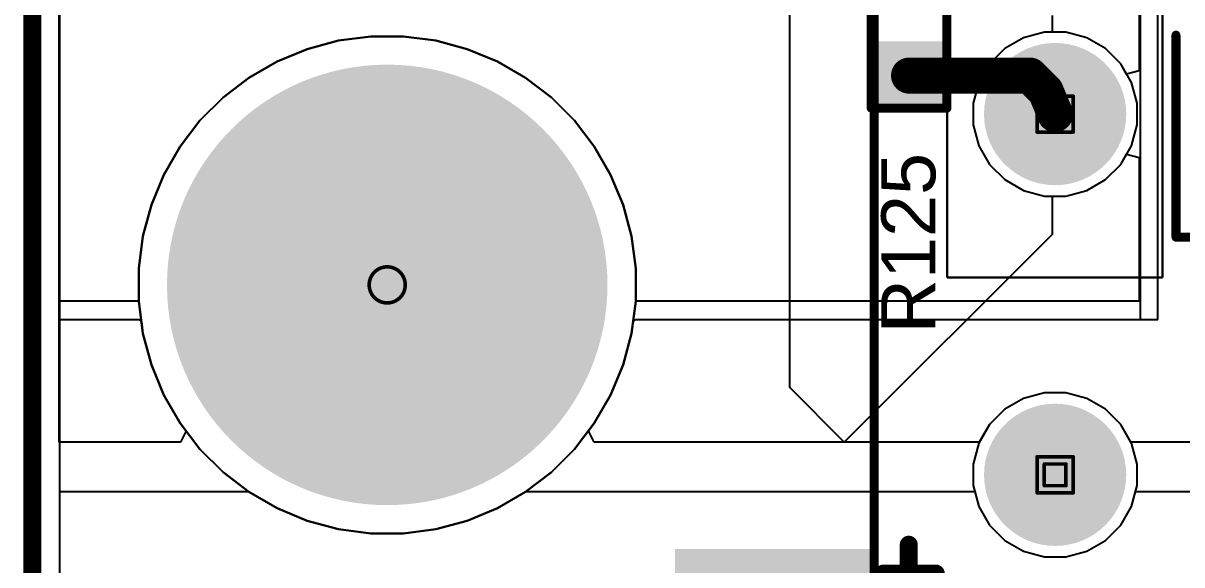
# Model space of a CAD drawing. Header units: inches. Extents: x 0 to 211, y 0 to 201.
# Drawn here: x -0.005 to 0.637, y 3.585 to 3.885 of the extents above; entities that cross this region are included whole.
import ezdxf

# ---------------------------------------------------------------- set-up
doc = ezdxf.new("R2010")
doc.units = ezdxf.units.IN
doc.header["$MEASUREMENT"] = 0
for name, color, linetype in [('Board Outline', 216, 'Continuous'), ('Bottom Layer', 5, 'Continuous'), ('Bottom Overlay', 54, 'Continuous'), ('Bottom Solder', 6, 'Continuous'), ('Drill Drawing', 1, 'Continuous'), ('Layer 1', 16, 'Continuous'), ('Layer 2', 76, 'Continuous'), ('Multi-Layer', 9, 'Continuous'), ('Pad Holes', 156, 'Continuous'), ('Top Layer', 1, 'Continuous'), ('Top Overlay', 2, 'Continuous'), ('Top Paste', 8, 'Continuous'), ('Top Solder', 216, 'Continuous')]:
    doc.layers.add(name, color=color, linetype=linetype)
doc.styles.add('Arial', font='', dxfattribs={"height": 0.2})
doc.styles.get('Arial').set_extended_font_data('Arial')

# ---------------------------------------------------------------- blocks, each defined once
blk = doc.blocks.new('VRB1212S_10WR3_B_4')
at = {"layer": 'Bottom Layer'}
h = blk.add_hatch(color=5, dxfattribs=at)
edge = h.paths.add_edge_path()
edge.add_arc((-0.15, 0), 0.03543, 0, 360)
h = blk.add_hatch(color=5, dxfattribs=at)
edge = h.paths.add_edge_path()
edge.add_arc((0.05, 0), 0.03543, 0, 360)
at = {"layer": 'Bottom Solder'}
h = blk.add_hatch(color=6, dxfattribs=at)
edge = h.paths.add_edge_path()
edge.add_arc((-0.15, 0), 0.03943, 0, 360)
h = blk.add_hatch(color=6, dxfattribs=at)
edge = h.paths.add_edge_path()
edge.add_arc((0.05, 0), 0.03943, 0, 360)
at = {"layer": 'Layer 1'}
h = blk.add_hatch(color=16, dxfattribs=at)
edge = h.paths.add_edge_path()
edge.add_arc((-0.15, 0), 0.03543, 0, 360)
h = blk.add_hatch(color=16, dxfattribs=at)
edge = h.paths.add_edge_path()
edge.add_arc((0.05, 0), 0.03543, 0, 360)
at = {"layer": 'Layer 2'}
h = blk.add_hatch(color=76, dxfattribs=at)
edge = h.paths.add_edge_path()
edge.add_arc((-0.15, 0), 0.03543, 0, 360)
h = blk.add_hatch(color=76, dxfattribs=at)
edge = h.paths.add_edge_path()
edge.add_arc((0.05, 0), 0.03543, 0, 360)
at = {"layer": 'Multi-Layer'}
h = blk.add_hatch(color=9, dxfattribs=at)
edge = h.paths.add_edge_path()
edge.add_arc((-0.15, 0), 0.03543, 0, 360)
h = blk.add_hatch(color=9, dxfattribs=at)
edge = h.paths.add_edge_path()
edge.add_arc((0.05, 0), 0.03543, 0, 360)
at = {"layer": 'Pad Holes'}
h = blk.add_hatch(color=7, dxfattribs=at)
edge = h.paths.add_edge_path()
edge.add_arc((-0.15, 0), 0.02165, 0, 360)
h = blk.add_hatch(color=7, dxfattribs=at)
edge = h.paths.add_edge_path()
edge.add_arc((0.05, 0), 0.02165, 0, 360)
at = {"layer": 'Top Layer'}
h = blk.add_hatch(color=1, dxfattribs=at)
edge = h.paths.add_edge_path()
edge.add_arc((-0.15, 0), 0.03543, 0, 360)
h = blk.add_hatch(color=1, dxfattribs=at)
edge = h.paths.add_edge_path()
edge.add_arc((0.05, 0), 0.03543, 0, 360)
at = {"layer": 'Top Solder'}
h = blk.add_hatch(color=216, dxfattribs=at)
edge = h.paths.add_edge_path()
edge.add_arc((-0.15, 0), 0.03943, 0, 360)
h = blk.add_hatch(color=216, dxfattribs=at)
edge = h.paths.add_edge_path()
edge.add_arc((0.05, 0), 0.03943, 0, 360)
at = {"layer": 'Bottom Overlay'}
blk.add_lwpolyline([(-0.43307, -0.1003, 0.005, 0.005, 0), (0.43307, -0.1003, 0.005, 0.005, 0)], format="xyseb", dxfattribs=at)
blk = doc.blocks.new('R___0603_10')
at = {"layer": 'Top Layer'}
for points in [[(-0.015, 0.0175), (-0.015, -0.0175), (-0.045, -0.0175), (-0.045, 0.0175)], [(0.045, 0.0175), (0.045, -0.0175), (0.015, -0.0175), (0.015, 0.0175)]]:
    blk.add_hatch(color=1, dxfattribs=at).paths.add_polyline_path(points)
at = {"layer": 'Top Paste'}
for points in [[(-0.015, 0.0175), (-0.015, -0.0175), (-0.045, -0.0175), (-0.045, 0.0175)], [(0.045, 0.0175), (0.045, -0.0175), (0.015, -0.0175), (0.015, 0.0175)]]:
    blk.add_hatch(color=8, dxfattribs=at).paths.add_polyline_path(points)
at = {"layer": 'Top Solder'}
for points in [[(-0.011, 0.0215), (-0.011, -0.0215), (-0.049, -0.0215), (-0.049, 0.0215)], [(0.049, 0.0215), (0.049, -0.0215), (0.011, -0.0215), (0.011, 0.0215)]]:
    blk.add_hatch(color=216, dxfattribs=at).paths.add_polyline_path(points)
at = {"layer": 'Top Overlay'}
for points in [[(0.048, 0.021, 0.005, 0.005, 0), (-0.048, 0.021, 0.005, 0.005, 0)], [(-0.048, -0.021, 0.005, 0.005, 0), (-0.048, 0.021, 0.005, 0.005, 0)], [(0.048, -0.021, 0.005, 0.005, 0), (0.048, 0.021, 0.005, 0.005, 0)], [(0.048, -0.021, 0.005, 0.005, 0), (-0.048, -0.021, 0.005, 0.005, 0)]]:
    blk.add_lwpolyline(points, format="xyseb", dxfattribs=at)
for points in [[(-0.04925, 0.021, 0.0025, 0.0025, 1), (-0.04675, 0.021, 0.0025, 0.0025, 1)], [(-0.04925, 0.021, 0.0025, 0.0025, 1), (-0.04675, 0.021, 0.0025, 0.0025, 1)], [(0.04675, 0.021, 0.0025, 0.0025, 1), (0.04925, 0.021, 0.0025, 0.0025, 1)], [(0.04675, 0.021, 0.0025, 0.0025, 1), (0.04925, 0.021, 0.0025, 0.0025, 1)], [(-0.04925, -0.021, 0.0025, 0.0025, 1), (-0.04675, -0.021, 0.0025, 0.0025, 1)], [(-0.04925, -0.021, 0.0025, 0.0025, 1), (-0.04675, -0.021, 0.0025, 0.0025, 1)], [(0.04675, -0.021, 0.0025, 0.0025, 1), (0.04925, -0.021, 0.0025, 0.0025, 1)], [(0.04675, -0.021, 0.0025, 0.0025, 1), (0.04925, -0.021, 0.0025, 0.0025, 1)]]:
    blk.add_lwpolyline(points, format="xyseb", close=True, dxfattribs=at)
blk = doc.blocks.new('C____E_23')
at = {"layer": 'Top Layer'}
for points in [[(-0.05492, 0.05059), (0.05492, 0.05059), (0.05492, -0.05059), (-0.05492, -0.05059)], [(0.19862, 0.05059), (0.30846, 0.05059), (0.30846, -0.05059), (0.19862, -0.05059)]]:
    blk.add_hatch(color=1, dxfattribs=at).paths.add_polyline_path(points)
at = {"layer": 'Top Paste'}
for points in [[(-0.05492, 0.05059), (0.05492, 0.05059), (0.05492, -0.05059), (-0.05492, -0.05059)], [(0.19862, 0.05059), (0.30846, 0.05059), (0.30846, -0.05059), (0.19862, -0.05059)]]:
    blk.add_hatch(color=8, dxfattribs=at).paths.add_polyline_path(points)
at = {"layer": 'Top Solder'}
for points in [[(-0.05892, 0.05459), (0.05892, 0.05459), (0.05892, -0.05459), (-0.05892, -0.05459)], [(0.19462, 0.05459), (0.31246, 0.05459), (0.31246, -0.05459), (0.19462, -0.05459)]]:
    blk.add_hatch(color=216, dxfattribs=at).paths.add_polyline_path(points)
at = {"layer": 'Top Overlay'}
for points in [[(-0.04523, 0.061, 0.01, 0.01, 0), (-0.04523, 0.09, 0.01, 0.01, 0)], [(0.27677, 0.091, 0.01, 0.01, 0), (-0.01523, 0.091, 0.01, 0.01, 0)], [(-0.01523, 0.062, 0.01, 0.01, 0), (-0.01523, 0.091, 0.01, 0.01, 0)], [(0.27677, 0.062, 0.01, 0.01, 0), (0.27677, 0.091, 0.01, 0.01, 0)], [(-0.02823, 0.075, 0.01, 0.01, 0), (-0.06123, 0.075, 0.01, 0.01, 0)], [(-0.01523, -0.091, 0.01, 0.01, 0), (-0.01523, -0.062, 0.01, 0.01, 0)], [(0.27677, -0.091, 0.01, 0.01, 0), (0.27677, -0.062, 0.01, 0.01, 0)], [(0.27677, -0.091, 0.01, 0.01, 0), (-0.01523, -0.091, 0.01, 0.01, 0)]]:
    blk.add_lwpolyline(points, format="xyseb", dxfattribs=at)
for points in [[(-0.04773, 0.09, 0.005, 0.005, 1), (-0.04273, 0.09, 0.005, 0.005, 1)], [(-0.01773, 0.091, 0.005, 0.005, 1), (-0.01273, 0.091, 0.005, 0.005, 1)], [(-0.01773, 0.091, 0.005, 0.005, 1), (-0.01273, 0.091, 0.005, 0.005, 1)], [(0.27427, 0.091, 0.005, 0.005, 1), (0.27927, 0.091, 0.005, 0.005, 1)], [(0.27427, 0.091, 0.005, 0.005, 1), (0.27927, 0.091, 0.005, 0.005, 1)], [(-0.06373, 0.075, 0.005, 0.005, 1), (-0.05873, 0.075, 0.005, 0.005, 1)], [(-0.03073, 0.075, 0.005, 0.005, 1), (-0.02573, 0.075, 0.005, 0.005, 1)], [(-0.04773, 0.061, 0.005, 0.005, 1), (-0.04273, 0.061, 0.005, 0.005, 1)], [(-0.01773, 0.062, 0.005, 0.005, 1), (-0.01273, 0.062, 0.005, 0.005, 1)], [(0.27427, 0.062, 0.005, 0.005, 1), (0.27927, 0.062, 0.005, 0.005, 1)], [(-0.01773, -0.062, 0.005, 0.005, 1), (-0.01273, -0.062, 0.005, 0.005, 1)], [(0.27427, -0.062, 0.005, 0.005, 1), (0.27927, -0.062, 0.005, 0.005, 1)], [(-0.01773, -0.091, 0.005, 0.005, 1), (-0.01273, -0.091, 0.005, 0.005, 1)], [(-0.01773, -0.091, 0.005, 0.005, 1), (-0.01273, -0.091, 0.005, 0.005, 1)], [(0.27427, -0.091, 0.005, 0.005, 1), (0.27927, -0.091, 0.005, 0.005, 1)], [(0.27427, -0.091, 0.005, 0.005, 1), (0.27927, -0.091, 0.005, 0.005, 1)]]:
    blk.add_lwpolyline(points, format="xyseb", close=True, dxfattribs=at)

msp = doc.modelspace()

# ---------------------------------------------------------------- hatches: boundary and pattern name
at = {"layer": 'Bottom Layer'}
h = msp.add_hatch(color=5, dxfattribs=at)
edge = h.paths.add_edge_path()
edge.add_arc((0.19685, 3.74016), 0.11811, 0, 360)
at = {"layer": 'Bottom Solder'}
h = msp.add_hatch(color=6, dxfattribs=at)
edge = h.paths.add_edge_path()
edge.add_arc((0.19685, 3.74016), 0.12211, 0, 360)
at = {"layer": 'Layer 1'}
h = msp.add_hatch(color=16, dxfattribs=at)
edge = h.paths.add_edge_path()
edge.add_arc((0.19685, 3.74016), 0.11811, 0, 360)
at = {"layer": 'Layer 2'}
h = msp.add_hatch(color=76, dxfattribs=at)
edge = h.paths.add_edge_path()
edge.add_arc((0.19685, 3.74016), 0.11811, 0, 360)
at = {"layer": 'Multi-Layer'}
h = msp.add_hatch(color=9, dxfattribs=at)
edge = h.paths.add_edge_path()
edge.add_arc((0.19685, 3.74016), 0.11811, 0, 360)
at = {"layer": 'Pad Holes'}
h = msp.add_hatch(color=7, dxfattribs=at)
edge = h.paths.add_edge_path()
edge.add_arc((0.19685, 3.74016), 0.07874, 0, 360)
at = {"layer": 'Top Layer'}
h = msp.add_hatch(color=1, dxfattribs=at)
edge = h.paths.add_edge_path()
edge.add_arc((0.19685, 3.74016), 0.11811, 0, 360)
at = {"layer": 'Top Solder'}
h = msp.add_hatch(color=216, dxfattribs=at)
edge = h.paths.add_edge_path()
edge.add_arc((0.19685, 3.74016), 0.12211, 0, 360)

# ---------------------------------------------------------------- linework, layer by layer
at = {"layer": 'Board Outline'}
msp.add_lwpolyline([(0, 0, 0.01, 0.01, 0), (0, 4.72441, 0.01, 0.01, 0)], format="xyseb", dxfattribs=at)
at = {"layer": 'Bottom Layer'}
for p, q in [((0.01529, 3.73113), (0.01529, 4.56122)), ((0.61427, 3.96463), (0.61427, 3.72093)), ((0.62405, 3.72093), (0.62405, 3.96463)), ((0.62405, 3.72093), (0.62405, 3.96463)), ((0.61383, 3.9108), (0.61383, 3.85892)), ((0.16991, 3.8756), (0.15246, 3.87092)), ((0.18782, 3.87795), (0.16991, 3.8756)), ((0.20588, 3.87795), (0.18782, 3.87795)), ((0.22379, 3.8756), (0.20588, 3.87795)), ((0.24124, 3.87092), (0.22379, 3.8756)), ((0.54965, 3.8772), (0.53929, 3.87122)), ((0.5612, 3.88029), (0.54965, 3.8772)), ((0.57316, 3.88029), (0.5612, 3.88029)), ((0.58472, 3.8772), (0.57316, 3.88029)), ((0.59508, 3.87122), (0.58472, 3.8772)), ((0.15246, 3.87092), (0.13577, 3.86401)), ((0.25792, 3.86401), (0.24124, 3.87092)), ((0.53929, 3.87122), (0.53083, 3.86276)), ((0.60354, 3.86276), (0.59508, 3.87122)), ((0.13577, 3.86401), (0.12013, 3.85498)), ((0.27357, 3.85498), (0.25792, 3.86401)), ((0.53083, 3.86276), (0.52485, 3.8524)), ((0.60683, 3.85705), (0.60354, 3.86276)), ((0.12013, 3.85498), (0.1058, 3.84398)), ((0.2879, 3.84398), (0.27357, 3.85498)), ((0.61383, 3.85892), (0.60683, 3.85705)), ((0.52485, 3.8524), (0.52175, 3.84084)), ((0.1058, 3.84398), (0.09303, 3.83121)), ((0.30067, 3.83121), (0.2879, 3.84398)), ((0.52175, 3.84084), (0.52175, 3.82888)), ((0.09303, 3.83121), (0.08203, 3.81688)), ((0.31167, 3.81688), (0.30067, 3.83121)), ((0.52175, 3.82888), (0.52485, 3.81732)), ((0.08203, 3.81688), (0.073, 3.80124)), ((0.3207, 3.80124), (0.31167, 3.81688)), ((0.52485, 3.81732), (0.53083, 3.80696)), ((0.60354, 3.80696), (0.60683, 3.81267)), ((0.60683, 3.81267), (0.61383, 3.8108)), ((0.61383, 3.8108), (0.61383, 3.73113)), ((0.53083, 3.80696), (0.53929, 3.7985)), ((0.59508, 3.7985), (0.60354, 3.80696)), ((0.073, 3.80124), (0.06609, 3.78455)), ((0.32761, 3.78455), (0.3207, 3.80124)), ((0.53929, 3.7985), (0.54965, 3.79252)), ((0.58472, 3.79252), (0.59508, 3.7985)), ((0.54965, 3.79252), (0.5612, 3.78943)), ((0.57316, 3.78943), (0.58472, 3.79252)), ((0.06609, 3.78455), (0.06141, 3.7671)), ((0.33229, 3.7671), (0.32761, 3.78455)), ((0.5612, 3.78943), (0.57316, 3.78943)), ((0.06141, 3.7671), (0.05905, 3.74919)), ((0.33464, 3.74919), (0.33229, 3.7671)), ((0.05905, 3.74919), (0.05905, 3.73113)), ((0.33464, 3.73113), (0.33464, 3.74919)), ((0.05905, 3.73113), (0.01529, 3.73113)), ((0.61383, 3.73113), (0.33464, 3.73113)), ((0.01529, 2.9302), (0.01529, 3.72093)), ((0.01529, 3.72093), (0.05905, 3.72093)), ((0.05905, 3.72093), (0.06054, 3.71987)), ((0.06054, 3.71987), (0.06141, 3.71322)), ((0.33229, 3.71322), (0.33316, 3.71987)), ((0.33316, 3.71987), (0.33464, 3.72093)), ((0.33464, 3.72093), (0.60727, 3.72093)), ((0.60727, 3.72093), (0.61427, 3.72093)), ((0.61427, 3.72093), (0.62405, 3.72093)), ((0.61427, 3.72093), (0.61427, 3.72093)), ((0.61427, 3.72093), (0.62405, 3.72093)), ((0.06141, 3.71322), (0.06609, 3.69577)), ((0.32761, 3.69577), (0.33229, 3.71322)), ((0.06609, 3.69577), (0.073, 3.67908)), ((0.3207, 3.67908), (0.32761, 3.69577)), ((0.073, 3.67908), (0.08203, 3.66344)), ((0.31167, 3.66344), (0.3207, 3.67908)), ((0.54965, 3.6772), (0.53929, 3.67122)), ((0.5612, 3.68029), (0.54965, 3.6772)), ((0.57316, 3.68029), (0.5612, 3.68029)), ((0.58472, 3.6772), (0.57316, 3.68029)), ((0.59508, 3.67122), (0.58472, 3.6772)), ((0.53929, 3.67122), (0.53083, 3.66276)), ((0.60354, 3.66276), (0.59508, 3.67122)), ((0.08203, 3.66344), (0.09303, 3.64911)), ((0.30067, 3.64911), (0.31167, 3.66344)), ((0.53083, 3.66276), (0.52485, 3.6524)), ((0.60952, 3.6524), (0.60354, 3.66276)), ((0.09303, 3.64911), (0.1058, 3.63634)), ((0.2879, 3.63634), (0.30067, 3.64911)), ((0.52485, 3.6524), (0.52175, 3.64084)), ((0.61262, 3.64084), (0.60952, 3.6524)), ((0.1058, 3.63634), (0.12013, 3.62534)), ((0.27357, 3.62534), (0.2879, 3.63634)), ((0.52175, 3.64084), (0.52175, 3.62888)), ((0.61262, 3.62888), (0.61262, 3.64084)), ((0.12013, 3.62534), (0.13577, 3.61631)), ((0.25792, 3.61631), (0.27357, 3.62534)), ((0.52175, 3.62888), (0.52485, 3.61732)), ((0.60952, 3.61732), (0.61262, 3.62888)), ((0.52485, 3.61732), (0.53083, 3.60696)), ((0.60354, 3.60696), (0.60952, 3.61732)), ((0.13577, 3.61631), (0.15246, 3.6094)), ((0.24124, 3.6094), (0.25792, 3.61631)), ((0.15246, 3.6094), (0.16991, 3.60472)), ((0.16991, 3.60472), (0.18782, 3.60236)), ((0.20588, 3.60236), (0.22379, 3.60472)), ((0.22379, 3.60472), (0.24124, 3.6094)), ((0.53083, 3.60696), (0.53929, 3.5985)), ((0.59508, 3.5985), (0.60354, 3.60696)), ((0.18782, 3.60236), (0.20588, 3.60236)), ((0.53929, 3.5985), (0.54965, 3.59252)), ((0.58472, 3.59252), (0.59508, 3.5985)), ((0.54965, 3.59252), (0.5612, 3.58943)), ((0.57316, 3.58943), (0.58472, 3.59252)), ((0.5612, 3.58943), (0.57316, 3.58943))]:
    msp.add_line(p, q, dxfattribs=at)
at = {"layer": 'Drill Drawing'}
for points in [[(0.55718, 3.84486, 0.002, 0.002, 0), (0.57718, 3.84486, 0.002, 0.002, 0)], [(0.55718, 3.82486, 0.002, 0.002, 0), (0.55718, 3.84486, 0.002, 0.002, 0)], [(0.56118, 3.84086, 0.002, 0.002, 0), (0.57318, 3.84086, 0.002, 0.002, 0)], [(0.56118, 3.82886, 0.002, 0.002, 0), (0.56118, 3.84086, 0.002, 0.002, 0)], [(0.57318, 3.82886, 0.002, 0.002, 0), (0.57318, 3.84086, 0.002, 0.002, 0)], [(0.57718, 3.82486, 0.002, 0.002, 0), (0.57718, 3.84486, 0.002, 0.002, 0)], [(0.56118, 3.82886, 0.002, 0.002, 0), (0.57318, 3.82886, 0.002, 0.002, 0)], [(0.55718, 3.82486, 0.002, 0.002, 0), (0.57718, 3.82486, 0.002, 0.002, 0)], [(0.55718, 3.64486, 0.002, 0.002, 0), (0.57718, 3.64486, 0.002, 0.002, 0)], [(0.55718, 3.62486, 0.002, 0.002, 0), (0.55718, 3.64486, 0.002, 0.002, 0)], [(0.57718, 3.62486, 0.002, 0.002, 0), (0.57718, 3.64486, 0.002, 0.002, 0)], [(0.56118, 3.64086, 0.002, 0.002, 0), (0.57318, 3.64086, 0.002, 0.002, 0)], [(0.56118, 3.62886, 0.002, 0.002, 0), (0.56118, 3.64086, 0.002, 0.002, 0)], [(0.57318, 3.62886, 0.002, 0.002, 0), (0.57318, 3.64086, 0.002, 0.002, 0)], [(0.56118, 3.62886, 0.002, 0.002, 0), (0.57318, 3.62886, 0.002, 0.002, 0)], [(0.55718, 3.62486, 0.002, 0.002, 0), (0.57718, 3.62486, 0.002, 0.002, 0)]]:
    msp.add_lwpolyline(points, format="xyseb", dxfattribs=at)
for points in [[(0.55668, 3.84486, 0.001, 0.001, 1), (0.55768, 3.84486, 0.001, 0.001, 1)], [(0.55668, 3.84486, 0.001, 0.001, 1), (0.55768, 3.84486, 0.001, 0.001, 1)], [(0.56068, 3.84086, 0.001, 0.001, 1), (0.56168, 3.84086, 0.001, 0.001, 1)], [(0.56068, 3.84086, 0.001, 0.001, 1), (0.56168, 3.84086, 0.001, 0.001, 1)], [(0.57268, 3.84086, 0.001, 0.001, 1), (0.57368, 3.84086, 0.001, 0.001, 1)], [(0.57268, 3.84086, 0.001, 0.001, 1), (0.57368, 3.84086, 0.001, 0.001, 1)], [(0.57668, 3.84486, 0.001, 0.001, 1), (0.57768, 3.84486, 0.001, 0.001, 1)], [(0.57668, 3.84486, 0.001, 0.001, 1), (0.57768, 3.84486, 0.001, 0.001, 1)], [(0.56068, 3.82886, 0.001, 0.001, 1), (0.56168, 3.82886, 0.001, 0.001, 1)], [(0.56068, 3.82886, 0.001, 0.001, 1), (0.56168, 3.82886, 0.001, 0.001, 1)], [(0.57268, 3.82886, 0.001, 0.001, 1), (0.57368, 3.82886, 0.001, 0.001, 1)], [(0.57268, 3.82886, 0.001, 0.001, 1), (0.57368, 3.82886, 0.001, 0.001, 1)], [(0.55668, 3.82486, 0.001, 0.001, 1), (0.55768, 3.82486, 0.001, 0.001, 1)], [(0.55668, 3.82486, 0.001, 0.001, 1), (0.55768, 3.82486, 0.001, 0.001, 1)], [(0.57668, 3.82486, 0.001, 0.001, 1), (0.57768, 3.82486, 0.001, 0.001, 1)], [(0.57668, 3.82486, 0.001, 0.001, 1), (0.57768, 3.82486, 0.001, 0.001, 1)], [(0.20685, 3.74016, 0.002, 0.002, 1), (0.18685, 3.74016, 0.002, 0.002, 1)], [(0.18635, 3.74016, 0.001, 0.001, 1), (0.18735, 3.74016, 0.001, 0.001, 1)], [(0.20635, 3.74016, 0.001, 0.001, 1), (0.20735, 3.74016, 0.001, 0.001, 1)], [(0.55668, 3.64486, 0.001, 0.001, 1), (0.55768, 3.64486, 0.001, 0.001, 1)], [(0.55668, 3.64486, 0.001, 0.001, 1), (0.55768, 3.64486, 0.001, 0.001, 1)], [(0.57668, 3.64486, 0.001, 0.001, 1), (0.57768, 3.64486, 0.001, 0.001, 1)], [(0.57668, 3.64486, 0.001, 0.001, 1), (0.57768, 3.64486, 0.001, 0.001, 1)], [(0.56068, 3.64086, 0.001, 0.001, 1), (0.56168, 3.64086, 0.001, 0.001, 1)], [(0.56068, 3.64086, 0.001, 0.001, 1), (0.56168, 3.64086, 0.001, 0.001, 1)], [(0.57268, 3.64086, 0.001, 0.001, 1), (0.57368, 3.64086, 0.001, 0.001, 1)], [(0.57268, 3.64086, 0.001, 0.001, 1), (0.57368, 3.64086, 0.001, 0.001, 1)], [(0.56068, 3.62886, 0.001, 0.001, 1), (0.56168, 3.62886, 0.001, 0.001, 1)], [(0.56068, 3.62886, 0.001, 0.001, 1), (0.56168, 3.62886, 0.001, 0.001, 1)], [(0.57268, 3.62886, 0.001, 0.001, 1), (0.57368, 3.62886, 0.001, 0.001, 1)], [(0.57268, 3.62886, 0.001, 0.001, 1), (0.57368, 3.62886, 0.001, 0.001, 1)], [(0.55668, 3.62486, 0.001, 0.001, 1), (0.55768, 3.62486, 0.001, 0.001, 1)], [(0.55668, 3.62486, 0.001, 0.001, 1), (0.55768, 3.62486, 0.001, 0.001, 1)], [(0.57668, 3.62486, 0.001, 0.001, 1), (0.57768, 3.62486, 0.001, 0.001, 1)], [(0.57668, 3.62486, 0.001, 0.001, 1), (0.57768, 3.62486, 0.001, 0.001, 1)]]:
    msp.add_lwpolyline(points, format="xyseb", close=True, dxfattribs=at)
at = {"layer": 'Layer 1'}
for p, q in [((0.01529, 0.16319), (0.01529, 4.56122)), ((0.50726, 3.74423), (0.50726, 4.11793)), ((0.50726, 4.11793), (0.50726, 3.74423)), ((0.62667, 4.11793), (0.62667, 3.74423)), ((0.62667, 3.74423), (0.62667, 4.11793)), ((0.16991, 3.8756), (0.15246, 3.87092)), ((0.18782, 3.87795), (0.16991, 3.8756)), ((0.20588, 3.87795), (0.18782, 3.87795)), ((0.22379, 3.8756), (0.20588, 3.87795)), ((0.24124, 3.87092), (0.22379, 3.8756)), ((0.15246, 3.87092), (0.13577, 3.86401)), ((0.25792, 3.86401), (0.24124, 3.87092)), ((0.13577, 3.86401), (0.12013, 3.85498)), ((0.27357, 3.85498), (0.25792, 3.86401)), ((0.12013, 3.85498), (0.1058, 3.84398)), ((0.2879, 3.84398), (0.27357, 3.85498)), ((0.1058, 3.84398), (0.09303, 3.83121)), ((0.30067, 3.83121), (0.2879, 3.84398)), ((0.09303, 3.83121), (0.08203, 3.81688)), ((0.31167, 3.81688), (0.30067, 3.83121)), ((0.08203, 3.81688), (0.073, 3.80124)), ((0.3207, 3.80124), (0.31167, 3.81688)), ((0.073, 3.80124), (0.06609, 3.78455)), ((0.32761, 3.78455), (0.3207, 3.80124)), ((0.06609, 3.78455), (0.06141, 3.7671)), ((0.33229, 3.7671), (0.32761, 3.78455)), ((0.06141, 3.7671), (0.05905, 3.74919)), ((0.33464, 3.74919), (0.33229, 3.7671)), ((0.05905, 3.74919), (0.05905, 3.73113)), ((0.33464, 3.73113), (0.33464, 3.74919)), ((0.62667, 3.74423), (0.50726, 3.74423)), ((0.50726, 3.74423), (0.62667, 3.74423)), ((0.05905, 3.73113), (0.06141, 3.71322)), ((0.33229, 3.71322), (0.33464, 3.73113)), ((0.06141, 3.71322), (0.06609, 3.69577)), ((0.32761, 3.69577), (0.33229, 3.71322)), ((0.06609, 3.69577), (0.073, 3.67908)), ((0.3207, 3.67908), (0.32761, 3.69577)), ((0.073, 3.67908), (0.08203, 3.66344)), ((0.31167, 3.66344), (0.3207, 3.67908)), ((0.54965, 3.6772), (0.53929, 3.67122)), ((0.5612, 3.68029), (0.54965, 3.6772)), ((0.57316, 3.68029), (0.5612, 3.68029)), ((0.58472, 3.6772), (0.57316, 3.68029)), ((0.59508, 3.67122), (0.58472, 3.6772)), ((0.53929, 3.67122), (0.53083, 3.66276)), ((0.60354, 3.66276), (0.59508, 3.67122)), ((0.08203, 3.66344), (0.09303, 3.64911)), ((0.30067, 3.64911), (0.31167, 3.66344)), ((0.53083, 3.66276), (0.52485, 3.6524)), ((0.60952, 3.6524), (0.60354, 3.66276)), ((0.09303, 3.64911), (0.1058, 3.63634)), ((0.2879, 3.63634), (0.30067, 3.64911)), ((0.52485, 3.6524), (0.52175, 3.64084)), ((0.61262, 3.64084), (0.60952, 3.6524)), ((0.1058, 3.63634), (0.12013, 3.62534)), ((0.27357, 3.62534), (0.2879, 3.63634)), ((0.52175, 3.64084), (0.52175, 3.62888)), ((0.61262, 3.62888), (0.61262, 3.64084)), ((0.12013, 3.62534), (0.13577, 3.61631)), ((0.25792, 3.61631), (0.27357, 3.62534)), ((0.52175, 3.62888), (0.52485, 3.61732)), ((0.60952, 3.61732), (0.61262, 3.62888)), ((0.52485, 3.61732), (0.53083, 3.60696)), ((0.60354, 3.60696), (0.60952, 3.61732)), ((0.13577, 3.61631), (0.15246, 3.6094)), ((0.24124, 3.6094), (0.25792, 3.61631)), ((0.15246, 3.6094), (0.16991, 3.60472)), ((0.16991, 3.60472), (0.18782, 3.60236)), ((0.20588, 3.60236), (0.22379, 3.60472)), ((0.22379, 3.60472), (0.24124, 3.6094)), ((0.53083, 3.60696), (0.53929, 3.5985)), ((0.59508, 3.5985), (0.60354, 3.60696)), ((0.18782, 3.60236), (0.20588, 3.60236)), ((0.53929, 3.5985), (0.54965, 3.59252)), ((0.58472, 3.59252), (0.59508, 3.5985)), ((0.54965, 3.59252), (0.5612, 3.58943)), ((0.57316, 3.58943), (0.58472, 3.59252)), ((0.5612, 3.58943), (0.57316, 3.58943))]:
    msp.add_line(p, q, dxfattribs=at)
at = {"layer": 'Layer 2'}
for p, q in [((0.015, 3.65292), (0.015, 4.56162)), ((0.42, 3.68318), (0.42, 4.25619)), ((0.56549, 3.88943), (0.56549, 3.88029)), ((0.16991, 3.8756), (0.15246, 3.87092)), ((0.18782, 3.87795), (0.16991, 3.8756)), ((0.20588, 3.87795), (0.18782, 3.87795)), ((0.22379, 3.8756), (0.20588, 3.87795)), ((0.24124, 3.87092), (0.22379, 3.8756)), ((0.54965, 3.8772), (0.53929, 3.87122)), ((0.54965, 3.8772), (0.53929, 3.87122)), ((0.5612, 3.88029), (0.54965, 3.8772)), ((0.5612, 3.88029), (0.54965, 3.8772)), ((0.56549, 3.88029), (0.5612, 3.88029)), ((0.57316, 3.88029), (0.5612, 3.88029)), ((0.58472, 3.8772), (0.57316, 3.88029)), ((0.59508, 3.87122), (0.58472, 3.8772)), ((0.15246, 3.87092), (0.13577, 3.86401)), ((0.25792, 3.86401), (0.24124, 3.87092)), ((0.53929, 3.87122), (0.53083, 3.86276)), ((0.53929, 3.87122), (0.53083, 3.86276)), ((0.60354, 3.86276), (0.59508, 3.87122)), ((0.13577, 3.86401), (0.12013, 3.85498)), ((0.27357, 3.85498), (0.25792, 3.86401)), ((0.53083, 3.86276), (0.52485, 3.8524)), ((0.53083, 3.86276), (0.52485, 3.8524)), ((0.60952, 3.8524), (0.60354, 3.86276)), ((0.12013, 3.85498), (0.1058, 3.84398)), ((0.2879, 3.84398), (0.27357, 3.85498)), ((0.52485, 3.8524), (0.52175, 3.84084)), ((0.52485, 3.8524), (0.52175, 3.84084)), ((0.61262, 3.84084), (0.60952, 3.8524)), ((0.1058, 3.84398), (0.09303, 3.83121)), ((0.30067, 3.83121), (0.2879, 3.84398)), ((0.52175, 3.84084), (0.52175, 3.82888)), ((0.52175, 3.84084), (0.52175, 3.82888)), ((0.61262, 3.82888), (0.61262, 3.84084)), ((0.09303, 3.83121), (0.08203, 3.81688)), ((0.31167, 3.81688), (0.30067, 3.83121)), ((0.52175, 3.82888), (0.52485, 3.81732)), ((0.52175, 3.82888), (0.52485, 3.81732)), ((0.60952, 3.81732), (0.61262, 3.82888)), ((0.08203, 3.81688), (0.073, 3.80124)), ((0.3207, 3.80124), (0.31167, 3.81688)), ((0.52485, 3.81732), (0.53083, 3.80696)), ((0.52485, 3.81732), (0.53083, 3.80696)), ((0.60354, 3.80696), (0.60952, 3.81732)), ((0.53083, 3.80696), (0.53929, 3.7985)), ((0.53083, 3.80696), (0.53929, 3.7985)), ((0.59508, 3.7985), (0.60354, 3.80696)), ((0.073, 3.80124), (0.06609, 3.78455)), ((0.32761, 3.78455), (0.3207, 3.80124)), ((0.53929, 3.7985), (0.54965, 3.79252)), ((0.53929, 3.7985), (0.54965, 3.79252)), ((0.58472, 3.79252), (0.59508, 3.7985)), ((0.54965, 3.79252), (0.5612, 3.78943)), ((0.54965, 3.79252), (0.5612, 3.78943)), ((0.57316, 3.78943), (0.58472, 3.79252)), ((0.06609, 3.78455), (0.06141, 3.7671)), ((0.33229, 3.7671), (0.32761, 3.78455)), ((0.5612, 3.78943), (0.56549, 3.78943)), ((0.5612, 3.78943), (0.57316, 3.78943)), ((0.56549, 3.78943), (0.56549, 3.76814)), ((0.06141, 3.7671), (0.05905, 3.74919)), ((0.33464, 3.74919), (0.33229, 3.7671)), ((0.56549, 3.76814), (0.45026, 3.65292)), ((0.05905, 3.74919), (0.05905, 3.73113)), ((0.33464, 3.73113), (0.33464, 3.74919)), ((0.05905, 3.73113), (0.06141, 3.71322)), ((0.33229, 3.71322), (0.33464, 3.73113)), ((0.06141, 3.71322), (0.06609, 3.69577)), ((0.32761, 3.69577), (0.33229, 3.71322)), ((0.06609, 3.69577), (0.073, 3.67908)), ((0.3207, 3.67908), (0.32761, 3.69577)), ((0.45026, 3.65292), (0.42, 3.68318)), ((0.073, 3.67908), (0.08203, 3.66344)), ((0.31167, 3.66344), (0.3207, 3.67908)), ((0.54965, 3.6772), (0.53929, 3.67122)), ((0.5612, 3.68029), (0.54965, 3.6772)), ((0.57316, 3.68029), (0.5612, 3.68029)), ((0.58472, 3.6772), (0.57316, 3.68029)), ((0.59508, 3.67122), (0.58472, 3.6772)), ((0.53929, 3.67122), (0.53083, 3.66276)), ((0.60354, 3.66276), (0.59508, 3.67122)), ((0.08203, 3.66344), (0.08529, 3.65919)), ((0.30841, 3.65919), (0.31167, 3.66344)), ((0.53083, 3.66276), (0.52515, 3.65292)), ((0.60922, 3.65292), (0.60354, 3.66276)), ((0.08529, 3.65919), (0.08219, 3.65292)), ((0.31151, 3.65292), (0.30841, 3.65919)), ((0.08219, 3.65292), (0.015, 3.65292)), ((0.45026, 3.65292), (0.31151, 3.65292)), ((0.52515, 3.65292), (0.45026, 3.65292)), ((1.02109, 3.65292), (0.60922, 3.65292)), ((0.01529, 3.62563), (0.05324, 3.62563)), ((0.01529, 0.16319), (0.01529, 3.62563)), ((0.05324, 3.62563), (0.11975, 3.62563)), ((0.11975, 3.62563), (0.12013, 3.62534)), ((0.12013, 3.62534), (0.13577, 3.61631)), ((0.25792, 3.61631), (0.27357, 3.62534)), ((0.27357, 3.62534), (0.27395, 3.62563)), ((0.27395, 3.62563), (0.52262, 3.62563)), ((0.52262, 3.62563), (0.52485, 3.61732)), ((0.60952, 3.61732), (0.61175, 3.62563)), ((0.61175, 3.62563), (0.80002, 3.62563)), ((0.52485, 3.61732), (0.53083, 3.60696)), ((0.60354, 3.60696), (0.60952, 3.61732)), ((0.13577, 3.61631), (0.15246, 3.6094)), ((0.24124, 3.6094), (0.25792, 3.61631)), ((0.15246, 3.6094), (0.16991, 3.60472)), ((0.16991, 3.60472), (0.18782, 3.60236)), ((0.20588, 3.60236), (0.22379, 3.60472)), ((0.22379, 3.60472), (0.24124, 3.6094)), ((0.53083, 3.60696), (0.53929, 3.5985)), ((0.59508, 3.5985), (0.60354, 3.60696)), ((0.18782, 3.60236), (0.20588, 3.60236)), ((0.53929, 3.5985), (0.54965, 3.59252)), ((0.58472, 3.59252), (0.59508, 3.5985)), ((0.54965, 3.59252), (0.5612, 3.58943)), ((0.57316, 3.58943), (0.58472, 3.59252)), ((0.5612, 3.58943), (0.57316, 3.58943))]:
    msp.add_line(p, q, dxfattribs=at)
at = {"layer": 'Multi-Layer'}
for p, q in [((0.15246, 3.87092), (0.16991, 3.8756)), ((0.16991, 3.8756), (0.18782, 3.87795)), ((0.18782, 3.87795), (0.19685, 3.87795)), ((0.19685, 3.87795), (0.20588, 3.87795)), ((0.20588, 3.87795), (0.22379, 3.8756)), ((0.22379, 3.8756), (0.24124, 3.87092)), ((0.13577, 3.86401), (0.15246, 3.87092)), ((0.24124, 3.87092), (0.25792, 3.86401)), ((0.12013, 3.85498), (0.13577, 3.86401)), ((0.25792, 3.86401), (0.27357, 3.85498)), ((0.1058, 3.84398), (0.12013, 3.85498)), ((0.27357, 3.85498), (0.2879, 3.84398)), ((0.09303, 3.83121), (0.1058, 3.84398)), ((0.2879, 3.84398), (0.30067, 3.83121)), ((0.08203, 3.81688), (0.09303, 3.83121)), ((0.30067, 3.83121), (0.31167, 3.81688)), ((0.073, 3.80124), (0.08203, 3.81688)), ((0.31167, 3.81688), (0.3207, 3.80124)), ((0.06609, 3.78455), (0.073, 3.80124)), ((0.3207, 3.80124), (0.32761, 3.78455)), ((0.06141, 3.7671), (0.06609, 3.78455)), ((0.32761, 3.78455), (0.33229, 3.7671)), ((0.05905, 3.74919), (0.06141, 3.7671)), ((0.33229, 3.7671), (0.33464, 3.74919)), ((0.05905, 3.74016), (0.05905, 3.74919)), ((0.33464, 3.74919), (0.33464, 3.74016)), ((0.05905, 3.73113), (0.05905, 3.74016)), ((0.33464, 3.74016), (0.33464, 3.73113)), ((0.06141, 3.71322), (0.05905, 3.73113)), ((0.33464, 3.73113), (0.33229, 3.71322)), ((0.06609, 3.69577), (0.06141, 3.71322)), ((0.33229, 3.71322), (0.32761, 3.69577)), ((0.073, 3.67908), (0.06609, 3.69577)), ((0.32761, 3.69577), (0.3207, 3.67908)), ((0.08203, 3.66344), (0.073, 3.67908)), ((0.3207, 3.67908), (0.31167, 3.66344)), ((0.09303, 3.64911), (0.08203, 3.66344)), ((0.31167, 3.66344), (0.30067, 3.64911)), ((0.1058, 3.63634), (0.09303, 3.64911)), ((0.30067, 3.64911), (0.2879, 3.63634)), ((0.12013, 3.62534), (0.1058, 3.63634)), ((0.2879, 3.63634), (0.27357, 3.62534)), ((0.13577, 3.61631), (0.12013, 3.62534)), ((0.27357, 3.62534), (0.25792, 3.61631)), ((0.15246, 3.6094), (0.13577, 3.61631)), ((0.25792, 3.61631), (0.24124, 3.6094)), ((0.16991, 3.60472), (0.15246, 3.6094)), ((0.18782, 3.60236), (0.16991, 3.60472)), ((0.22379, 3.60472), (0.20588, 3.60236)), ((0.24124, 3.6094), (0.22379, 3.60472)), ((0.19685, 3.60236), (0.18782, 3.60236)), ((0.19685, 3.60236), (0.19685, 3.60236)), ((0.20588, 3.60236), (0.19685, 3.60236))]:
    msp.add_line(p, q, dxfattribs=at)
at = {"layer": 'Top Layer'}
msp.add_line((0.01529, 3.57029), (0.01529, 3.90118), dxfattribs=at)
for points in [[(0.48621, 3.85618, 0.02, 0.02, 0), (0.49371, 3.85618, 0.02, 0.02, 0)], [(0.49371, 3.85618, 0.02, 0.02, 0), (0.55327, 3.85618, 0.02, 0.02, 0)], [(0.55327, 3.85618, 0.02, 0.02, 0), (0.56194, 3.84751, 0.02, 0.02, 0)], [(0.56194, 3.84751, 0.02, 0.02, 0), (0.56718, 3.83486, 0.02, 0.02, 0)]]:
    msp.add_lwpolyline(points, format="xyseb", dxfattribs=at)
for points in [[(0.48121, 3.85618, 0.01, 0.01, 1), (0.49121, 3.85618, 0.01, 0.01, 1)], [(0.48871, 3.85618, 0.01, 0.01, 1), (0.49871, 3.85618, 0.01, 0.01, 1)], [(0.48871, 3.85618, 0.01, 0.01, 1), (0.49871, 3.85618, 0.01, 0.01, 1)], [(0.54827, 3.85618, 0.01, 0.01, 1), (0.55827, 3.85618, 0.01, 0.01, 1)], [(0.54827, 3.85618, 0.01, 0.01, 1), (0.55827, 3.85618, 0.01, 0.01, 1)], [(0.55694, 3.84751, 0.01, 0.01, 1), (0.56694, 3.84751, 0.01, 0.01, 1)], [(0.55694, 3.84751, 0.01, 0.01, 1), (0.56694, 3.84751, 0.01, 0.01, 1)], [(0.56218, 3.83486, 0.01, 0.01, 1), (0.57218, 3.83486, 0.01, 0.01, 1)]]:
    msp.add_lwpolyline(points, format="xyseb", close=True, dxfattribs=at)
at = {"layer": 'Top Overlay'}
for points in [[(0.6342, 3.76667, 0.005, 0.005, 0), (0.6342, 3.87858, 0.005, 0.005, 0)], [(0.6342, 3.76667, 0.005, 0.005, 0), (0.81336, 3.76667, 0.005, 0.005, 0)]]:
    msp.add_lwpolyline(points, format="xyseb", dxfattribs=at)
for points in [[(0.63295, 3.87858, 0.0025, 0.0025, 1), (0.63545, 3.87858, 0.0025, 0.0025, 1)], [(0.63295, 3.76667, 0.0025, 0.0025, 1), (0.63545, 3.76667, 0.0025, 0.0025, 1)], [(0.63295, 3.76667, 0.0025, 0.0025, 1), (0.63545, 3.76667, 0.0025, 0.0025, 1)]]:
    msp.add_lwpolyline(points, format="xyseb", close=True, dxfattribs=at)

# ---------------------------------------------------------------- block references
at = {"rotation": 270}
for name, p in [('VRB1212S_10WR3_B_4', (0.56718, 3.68486)), ('R___0603_10', (0.48621, 3.88618)), ('C____E_23', (0.41103, 3.53486))]:
    msp.add_blockref(name, p, dxfattribs=at)

# ---------------------------------------------------------------- texts
at = {"layer": 'Top Overlay', "style": 'Arial'}
msp.add_text('R125', height=0.03, rotation=90, dxfattribs=at).set_placement((0.50079, 3.71313))

doc.saveas('drawing.dxf')
